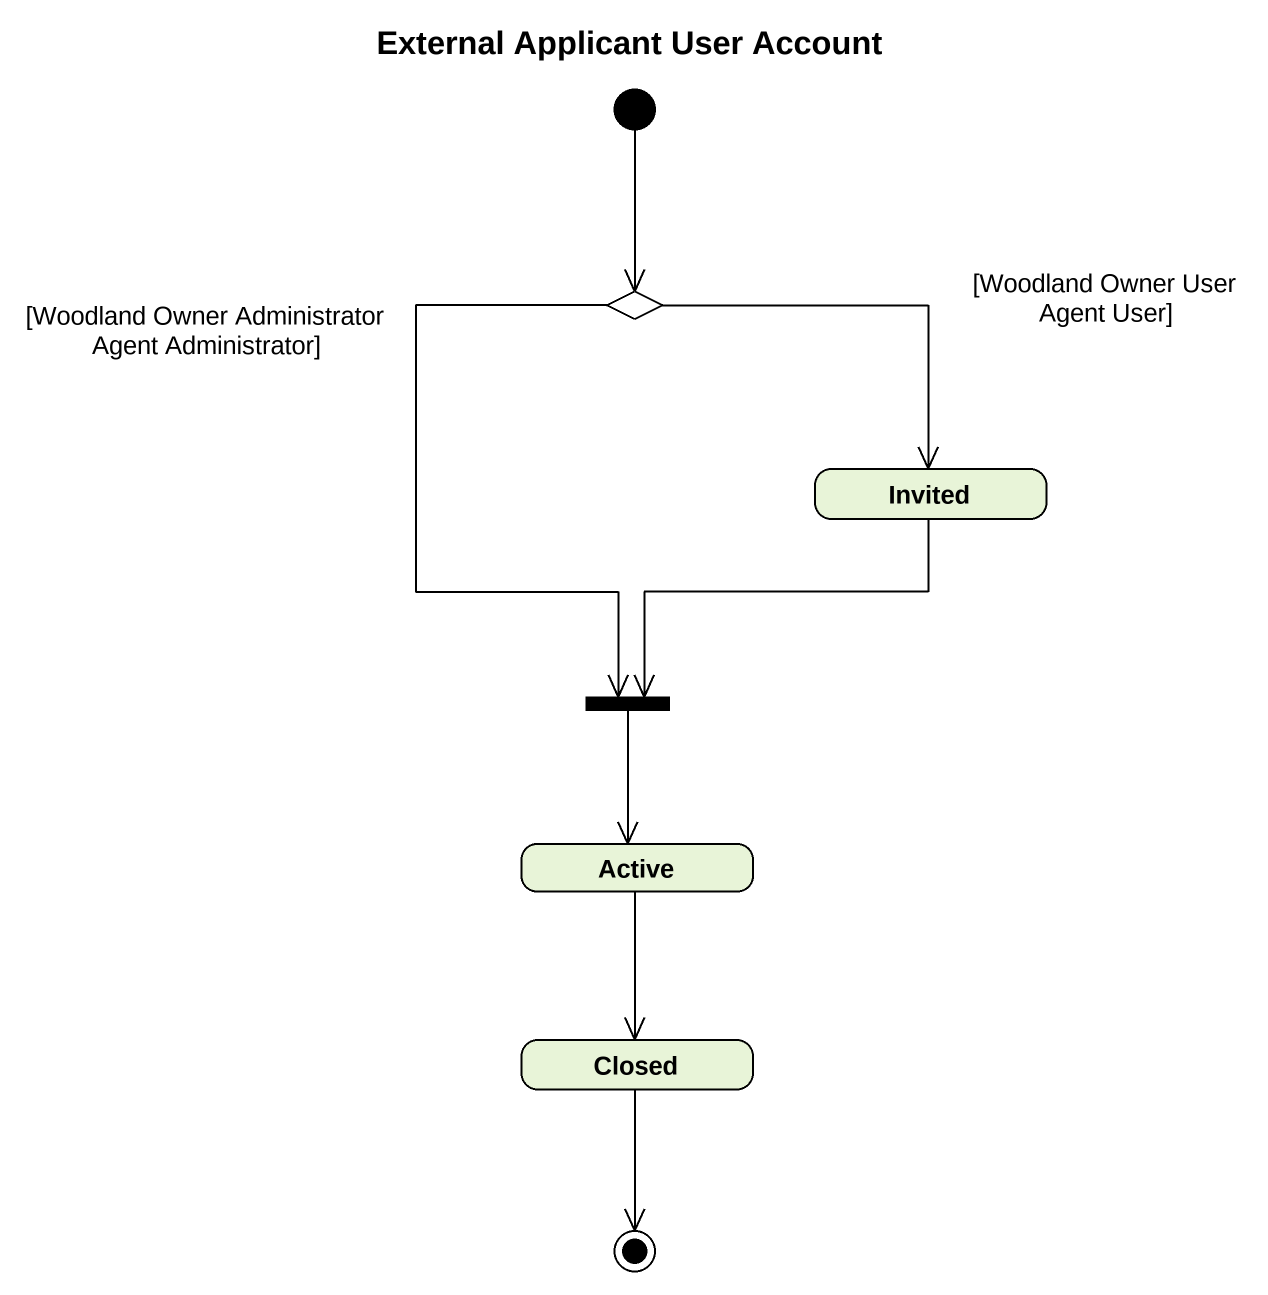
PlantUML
@startuml
title External Applicant User Account
hide empty description
state choice1 <<choice>>
state Invited
state fork1 <<join>>
state Active
state Closed
[*] --> choice1
choice1 --> Invited : [Woodland Owner User Agent User]
choice1 --> fork1 : [Woodland Owner Administrator Agent Administrator]
Invited --> fork1
fork1 --> Active
Active --> Closed
Closed --> [*]
@enduml
